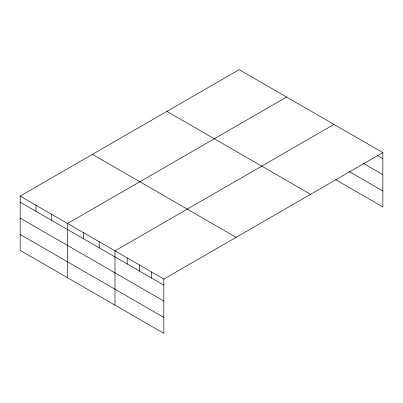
<?xml version="1.0" encoding="UTF-8"?>
<svg xmlns="http://www.w3.org/2000/svg" width="403" height="403" viewBox="0 0 403 403"><rect width="100%" height="100%" fill="white"/><g stroke="black" fill="none" stroke-linecap="round" stroke-linejoin="round"><path stroke-width="0.6" d="M382.85 152.611L239.16 69.654L20.15 196.1L20.15 250.389L163.84 333.346L163.84 279.057L382.85 152.611L382.85 206.9L335.588 179.617M286.578 97.032L67.568 223.474L67.568 277.763M333.996 124.406L114.986 250.852L114.986 305.142M377.007 155.331L382.85 158.706M363.204 163.265L382.85 174.61M349.396 171.683L382.85 190.997M166.887 111.379L310.577 194.337M92.423 154.369L236.113 237.332M20.15 196.1L163.84 279.057M20.15 202.19L163.84 285.148M20.15 218.094L163.84 301.056M20.15 234.481L163.84 317.443M151.629 272.005L151.629 278.1M139.413 264.952L139.413 271.048M127.197 257.9L127.197 263.995M99.178 241.724L99.178 247.82M83.376 232.602L83.376 238.692M51.76 214.351L51.76 220.441M35.958 205.223L35.958 211.318"/></g></svg>
